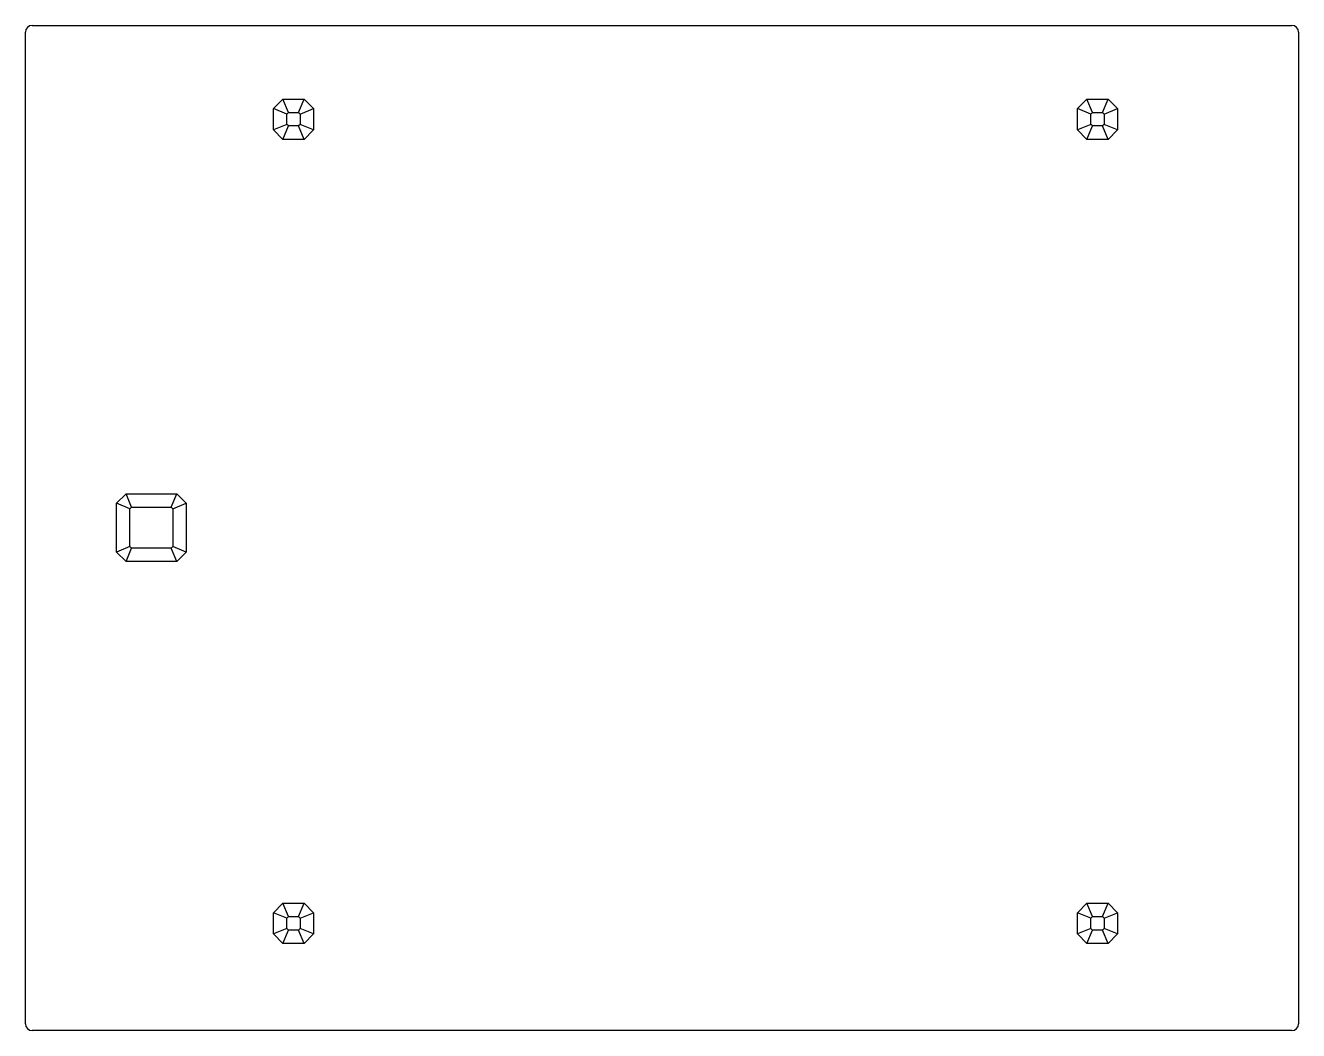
# Model space of a CAD drawing. Extents: x -19 to 0, y 0 to 15.
import ezdxf

# ---------------------------------------------------------------- set-up
doc = ezdxf.new("R2010")
doc.units = 0
doc.layers.get('0').update_dxf_attribs({"linetype": 'continuous'})

# ---------------------------------------------------------------- blocks, each defined once
blk = doc.blocks.new('SHAPE2DVIEW001')
at = {"color": 0}
for p, q in [((-19, 0.1), (-19, 14.9)), ((-18.9, 15), (-0.1, 15)), ((0, 14.9), (0, 0.1)), ((-15.3, 13.759), (-15.159, 13.9)), ((-15.076, 13.7), (-15.159, 13.9)), ((-15.159, 13.9), (-14.841, 13.9)), ((-14.924, 13.7), (-14.841, 13.9)), ((-14.841, 13.9), (-14.7, 13.759)), ((-3.3, 13.759), (-3.159, 13.9)), ((-3.076, 13.7), (-3.159, 13.9)), ((-3.159, 13.9), (-2.841, 13.9)), ((-2.924, 13.7), (-2.841, 13.9)), ((-2.841, 13.9), (-2.7, 13.759)), ((-15.3, 13.441), (-15.3, 13.759)), ((-15.1, 13.676), (-15.3, 13.759)), ((-15.1, 13.676), (-15.076, 13.7)), ((-15.076, 13.7), (-14.924, 13.7)), ((-14.924, 13.7), (-14.9, 13.676)), ((-14.9, 13.676), (-14.7, 13.759)), ((-14.7, 13.759), (-14.7, 13.441)), ((-3.3, 13.441), (-3.3, 13.759)), ((-3.1, 13.676), (-3.3, 13.759)), ((-3.1, 13.676), (-3.076, 13.7)), ((-3.076, 13.7), (-2.924, 13.7)), ((-2.924, 13.7), (-2.9, 13.676)), ((-2.9, 13.676), (-2.7, 13.759)), ((-2.7, 13.759), (-2.7, 13.441)), ((-15.1, 13.524), (-15.3, 13.441)), ((-15.159, 13.3), (-15.076, 13.5)), ((-15.1, 13.524), (-15.1, 13.676)), ((-15.076, 13.5), (-15.1, 13.524)), ((-14.924, 13.5), (-15.076, 13.5)), ((-14.9, 13.524), (-14.924, 13.5)), ((-14.841, 13.3), (-14.924, 13.5)), ((-14.9, 13.676), (-14.9, 13.524)), ((-14.7, 13.441), (-14.9, 13.524)), ((-3.1, 13.524), (-3.3, 13.441)), ((-3.159, 13.3), (-3.076, 13.5)), ((-3.1, 13.524), (-3.1, 13.676)), ((-3.076, 13.5), (-3.1, 13.524)), ((-2.924, 13.5), (-3.076, 13.5)), ((-2.9, 13.524), (-2.924, 13.5)), ((-2.841, 13.3), (-2.924, 13.5)), ((-2.9, 13.676), (-2.9, 13.524)), ((-2.7, 13.441), (-2.9, 13.524)), ((-15.159, 13.3), (-15.3, 13.441)), ((-14.841, 13.3), (-15.159, 13.3)), ((-14.7, 13.441), (-14.841, 13.3)), ((-3.159, 13.3), (-3.3, 13.441)), ((-2.841, 13.3), (-3.159, 13.3)), ((-2.7, 13.441), (-2.841, 13.3)), ((-17.64, 7.869), (-17.499, 8.01)), ((-17.416, 7.81), (-17.499, 8.01)), ((-17.499, 8.01), (-16.741, 8.01)), ((-16.824, 7.81), (-16.741, 8.01)), ((-16.741, 8.01), (-16.6, 7.869)), ((-17.64, 7.141), (-17.64, 7.869)), ((-17.44, 7.786), (-17.64, 7.869)), ((-17.44, 7.786), (-17.416, 7.81)), ((-17.416, 7.81), (-16.824, 7.81)), ((-16.824, 7.81), (-16.8, 7.786)), ((-16.8, 7.786), (-16.6, 7.869)), ((-16.6, 7.869), (-16.6, 7.141)), ((-17.44, 7.224), (-17.44, 7.786)), ((-16.8, 7.786), (-16.8, 7.224)), ((-17.44, 7.224), (-17.64, 7.141)), ((-17.416, 7.2), (-17.44, 7.224)), ((-16.8, 7.224), (-16.824, 7.2)), ((-16.6, 7.141), (-16.8, 7.224)), ((-17.499, 7), (-17.64, 7.141)), ((-17.499, 7), (-17.416, 7.2)), ((-16.824, 7.2), (-17.416, 7.2)), ((-16.741, 7), (-16.824, 7.2)), ((-16.6, 7.141), (-16.741, 7)), ((-16.741, 7), (-17.499, 7)), ((-15.3, 1.759), (-15.159, 1.9)), ((-15.159, 1.9), (-14.841, 1.9)), ((-14.924, 1.7), (-14.841, 1.9)), ((-14.841, 1.9), (-14.7, 1.759)), ((-3.3, 1.759), (-3.159, 1.9)), ((-3.159, 1.9), (-2.841, 1.9)), ((-2.924, 1.7), (-2.841, 1.9)), ((-2.841, 1.9), (-2.7, 1.759)), ((-15.3, 1.441), (-15.3, 1.759)), ((-15.1, 1.676), (-15.3, 1.759)), ((-15.076, 1.7), (-15.159, 1.9)), ((-14.9, 1.676), (-14.7, 1.759)), ((-14.7, 1.759), (-14.7, 1.441)), ((-3.3, 1.441), (-3.3, 1.759)), ((-3.1, 1.676), (-3.3, 1.759)), ((-3.076, 1.7), (-3.159, 1.9)), ((-2.9, 1.676), (-2.7, 1.759)), ((-2.7, 1.759), (-2.7, 1.441)), ((-15.1, 1.524), (-15.3, 1.441)), ((-15.1, 1.676), (-15.076, 1.7)), ((-15.1, 1.524), (-15.1, 1.676)), ((-15.076, 1.5), (-15.1, 1.524)), ((-15.076, 1.7), (-14.924, 1.7)), ((-14.924, 1.7), (-14.9, 1.676)), ((-14.9, 1.524), (-14.924, 1.5)), ((-14.9, 1.676), (-14.9, 1.524)), ((-14.7, 1.441), (-14.9, 1.524)), ((-3.1, 1.524), (-3.3, 1.441)), ((-3.1, 1.676), (-3.076, 1.7)), ((-3.1, 1.524), (-3.1, 1.676)), ((-3.076, 1.5), (-3.1, 1.524)), ((-3.076, 1.7), (-2.924, 1.7)), ((-2.924, 1.7), (-2.9, 1.676)), ((-2.9, 1.524), (-2.924, 1.5)), ((-2.9, 1.676), (-2.9, 1.524)), ((-2.7, 1.441), (-2.9, 1.524)), ((-15.159, 1.3), (-15.3, 1.441)), ((-15.159, 1.3), (-15.076, 1.5)), ((-14.924, 1.5), (-15.076, 1.5)), ((-14.841, 1.3), (-14.924, 1.5)), ((-14.7, 1.441), (-14.841, 1.3)), ((-3.159, 1.3), (-3.3, 1.441)), ((-3.159, 1.3), (-3.076, 1.5)), ((-2.924, 1.5), (-3.076, 1.5)), ((-2.841, 1.3), (-2.924, 1.5)), ((-2.7, 1.441), (-2.841, 1.3)), ((-14.841, 1.3), (-15.159, 1.3)), ((-2.841, 1.3), (-3.159, 1.3)), ((-0.1, 0), (-18.9, 0))]:
    blk.add_line(p, q, dxfattribs=at)
for centre, start, end in [((-18.9, 14.9), 90, -180), ((-0.1, 14.9), 0, 90), ((-18.9, 0.1), -180, -90), ((-0.1, 0.1), -90, 0)]:
    blk.add_arc(centre, 0.1, start, end, dxfattribs=at)

msp = doc.modelspace()

# ---------------------------------------------------------------- block references
at = {"color": 0}
msp.add_blockref('SHAPE2DVIEW001', (0, 0), dxfattribs=at)

doc.saveas('drawing.dxf')
